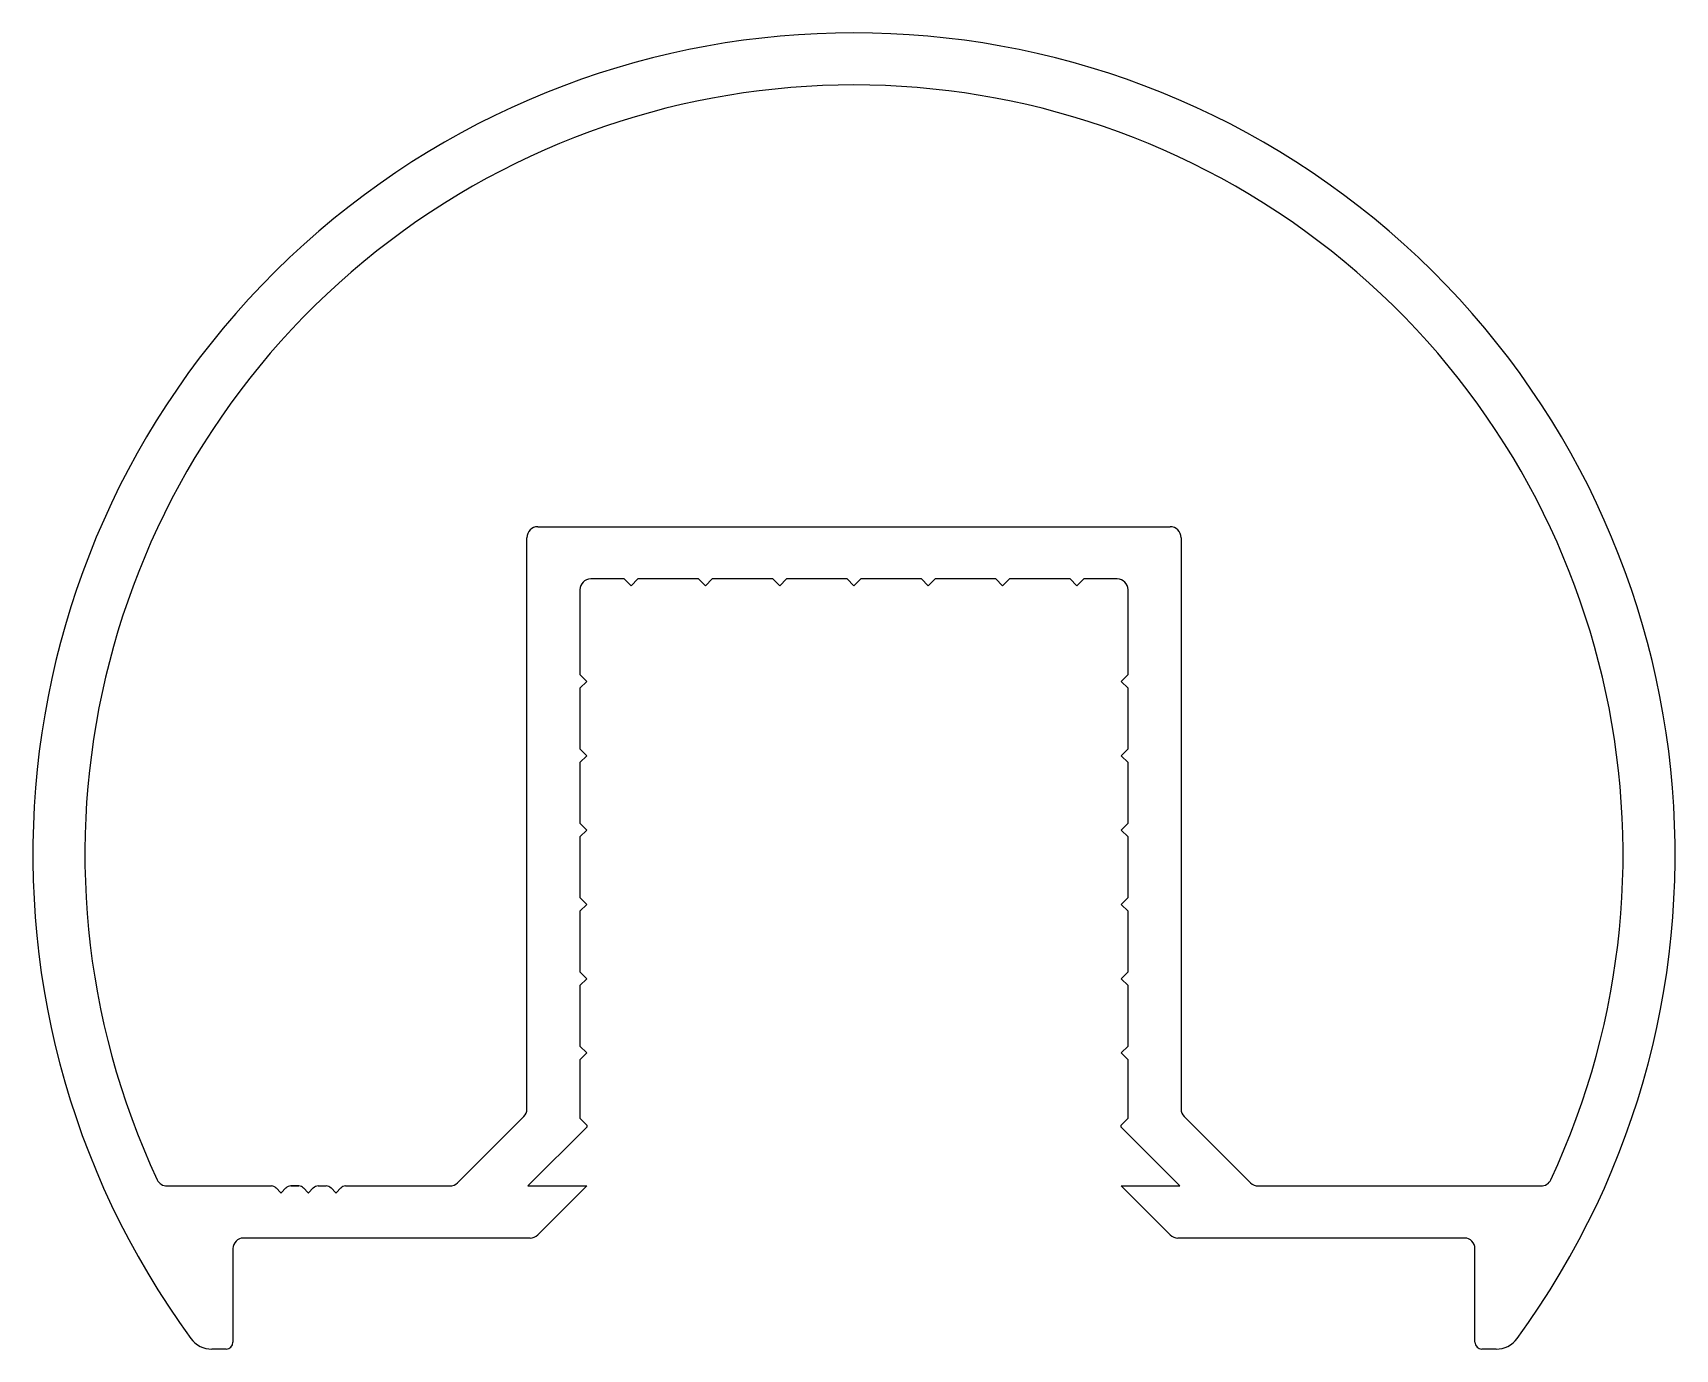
# Model space of a CAD drawing. Extents: x -29.7 to 30.2, y 1.8 to 49.8.
import ezdxf

# ---------------------------------------------------------------- set-up
doc = ezdxf.new("R2010")
doc.units = 0
doc.layers.add('1', color=4, linetype='CONTINUOUS')
doc.layers.add('5', color=6, linetype='CONTINUOUS')

msp = doc.modelspace()

# ---------------------------------------------------------------- linework, layer by layer
at = {"layer": '1', "color": 7}
for p, q in [((-9.784, 29.446), (-9.784, 26.356)), ((-8.164, 29.846), (-9.384, 29.846)), ((-7.914, 29.596), (-8.164, 29.846)), ((-7.664, 29.846), (-7.914, 29.596)), ((-5.454, 29.846), (-7.664, 29.846)), ((-5.204, 29.596), (-5.454, 29.846)), ((-4.954, 29.846), (-5.204, 29.596)), ((-2.744, 29.846), (-4.954, 29.846)), ((-2.494, 29.596), (-2.744, 29.846)), ((-2.244, 29.846), (-2.494, 29.596)), ((-0.034, 29.846), (-2.244, 29.846)), ((0.216, 29.596), (-0.034, 29.846)), ((0.466, 29.846), (0.216, 29.596)), ((2.676, 29.846), (0.466, 29.846)), ((2.926, 29.596), (2.676, 29.846)), ((3.176, 29.846), (2.926, 29.596)), ((5.386, 29.846), (3.176, 29.846)), ((5.636, 29.596), (5.386, 29.846)), ((5.886, 29.846), (5.636, 29.596)), ((8.096, 29.846), (5.886, 29.846)), ((8.346, 29.596), (8.096, 29.846)), ((8.596, 29.846), (8.346, 29.596)), ((9.816, 29.846), (8.596, 29.846)), ((10.216, 26.356), (10.216, 29.446)), ((-9.784, 26.356), (-9.534, 26.106)), ((9.966, 26.106), (10.216, 26.356)), ((-9.534, 26.106), (-9.784, 25.856)), ((-9.784, 25.856), (-9.784, 23.646)), ((10.216, 25.856), (9.966, 26.106)), ((10.216, 23.646), (10.216, 25.856)), ((-9.784, 23.646), (-9.534, 23.396)), ((-9.534, 23.396), (-9.784, 23.146)), ((9.966, 23.396), (10.216, 23.646)), ((10.216, 23.146), (9.966, 23.396)), ((-9.784, 23.146), (-9.784, 20.936)), ((10.216, 20.936), (10.216, 23.146)), ((-9.784, 20.936), (-9.534, 20.686)), ((-9.534, 20.686), (-9.784, 20.436)), ((-9.784, 20.436), (-9.784, 18.226)), ((9.966, 20.686), (10.216, 20.936)), ((10.216, 20.436), (9.966, 20.686)), ((10.216, 18.226), (10.216, 20.436)), ((-9.784, 18.226), (-9.534, 17.976)), ((-9.534, 17.976), (-9.784, 17.726)), ((9.966, 17.976), (10.216, 18.226)), ((10.216, 17.726), (9.966, 17.976)), ((-9.784, 17.726), (-9.784, 15.516)), ((10.216, 15.516), (10.216, 17.726)), ((-9.784, 15.516), (-9.534, 15.266)), ((-9.534, 15.266), (-9.784, 15.016)), ((-9.784, 15.016), (-9.784, 12.806)), ((9.966, 15.266), (10.216, 15.516)), ((10.216, 15.016), (9.966, 15.266)), ((10.216, 12.806), (10.216, 15.016)), ((-9.784, 12.806), (-9.534, 12.556)), ((9.966, 12.556), (10.216, 12.806)), ((-9.534, 12.556), (-9.784, 12.306)), ((-9.784, 12.306), (-9.784, 10.176)), ((10.216, 12.306), (9.966, 12.556)), ((10.216, 10.176), (10.216, 12.306)), ((-9.534, 9.846), (-11.674, 7.706)), ((-9.784, 10.176), (-9.534, 9.926)), ((-9.534, 9.926), (-9.534, 9.846)), ((9.966, 9.926), (10.216, 10.176)), ((9.966, 9.846), (9.966, 9.926)), ((12.106, 7.706), (9.966, 9.846)), ((-11.674, 7.706), (-9.534, 7.706)), ((-9.534, 7.706), (-11.317, 5.924)), ((11.749, 5.924), (9.966, 7.706)), ((9.966, 7.706), (12.106, 7.706)), ((-22.434, 5.426), (-22.434, 2.006)), ((-16.817, 5.806), (-22.054, 5.806)), ((-11.599, 5.806), (-16.817, 5.806)), ((17.249, 5.806), (12.032, 5.806)), ((22.486, 5.806), (17.259, 5.806)), ((22.866, 2.006), (22.866, 5.426)), ((-23.184, 1.756), (-23.206, 1.756)), ((-22.684, 1.756), (-23.184, 1.756)), ((23.638, 1.756), (23.116, 1.756))]:
    msp.add_line(p, q, dxfattribs=at)
for centre, radius, start, end in [((0.216, 19.806), 29.95, 323.86746, 216.13254), ((-9.384, 29.446), 0.4, 90, 180), ((9.816, 29.446), 0.4, 0, 90), ((-22.054, 5.426), 0.38, 90, 180), ((-11.599, 6.206), 0.4, 270, 315), ((12.032, 6.206), 0.4, 225, 270), ((22.486, 5.426), 0.38, 0, 90), ((-23.206, 2.706), 0.95, 216.13254, 270), ((-22.684, 2.006), 0.25, 270, 0), ((23.116, 2.006), 0.25, 180, 270), ((23.638, 2.706), 0.95, 270, 323.86746)]:
    msp.add_arc(centre, radius, start, end, dxfattribs=at)
at = {"layer": '5', "color": 7}
for p, q in [((-11.714, 10.519), (-11.714, 31.346)), ((-11.314, 31.746), (11.746, 31.746)), ((12.146, 31.346), (12.146, 10.519)), ((-14.244, 7.824), (-11.831, 10.236)), ((12.263, 10.236), (14.676, 7.824)), ((-24.836, 7.706), (-21.035, 7.706)), ((-21.035, 7.706), (-21.035, 7.706)), ((-20.858, 7.633), (-20.687, 7.462)), ((-20.676, 7.462), (-20.505, 7.633)), ((-20.328, 7.706), (-20.035, 7.706)), ((-20.035, 7.706), (-20.328, 7.706)), ((-20.328, 7.706), (-20.035, 7.706)), ((-20.035, 7.706), (-20.328, 7.706)), ((-20.328, 7.706), (-20.035, 7.706)), ((-19.858, 7.633), (-19.687, 7.462)), ((-19.676, 7.462), (-19.505, 7.633)), ((-19.328, 7.706), (-19.035, 7.706)), ((-18.858, 7.633), (-18.687, 7.462)), ((-18.676, 7.462), (-18.505, 7.633)), ((-18.328, 7.706), (-14.526, 7.706)), ((14.959, 7.706), (25.269, 7.706))]:
    msp.add_line(p, q, dxfattribs=at)
for centre, radius, start, end in [((0.216, 19.806), 28.05, 334.9666, 205.0334), ((-11.314, 31.346), 0.4, 90, 180), ((11.746, 31.346), 0.4, 0, 90), ((-12.114, 10.519), 0.4, 315, 360), ((12.546, 10.519), 0.4, 180, 225), ((-24.836, 8.106), 0.4, 205.0334, 270), ((-14.526, 8.106), 0.4, 270, 315), ((14.959, 8.106), 0.4, 225, 270), ((25.269, 8.106), 0.4, 270, 334.9666), ((-21.035, 7.456), 0.25, 45, 90), ((-20.681, 7.468), 0.008, 225, 315), ((-20.328, 7.456), 0.25, 90, 135), ((-20.035, 7.456), 0.25, 45, 90), ((-19.681, 7.468), 0.008, 225, 315), ((-19.328, 7.456), 0.25, 90, 135), ((-19.035, 7.456), 0.25, 45, 90), ((-18.681, 7.468), 0.008, 225, 315), ((-18.328, 7.456), 0.25, 90, 135)]:
    msp.add_arc(centre, radius, start, end, dxfattribs=at)

doc.saveas('drawing.dxf')
